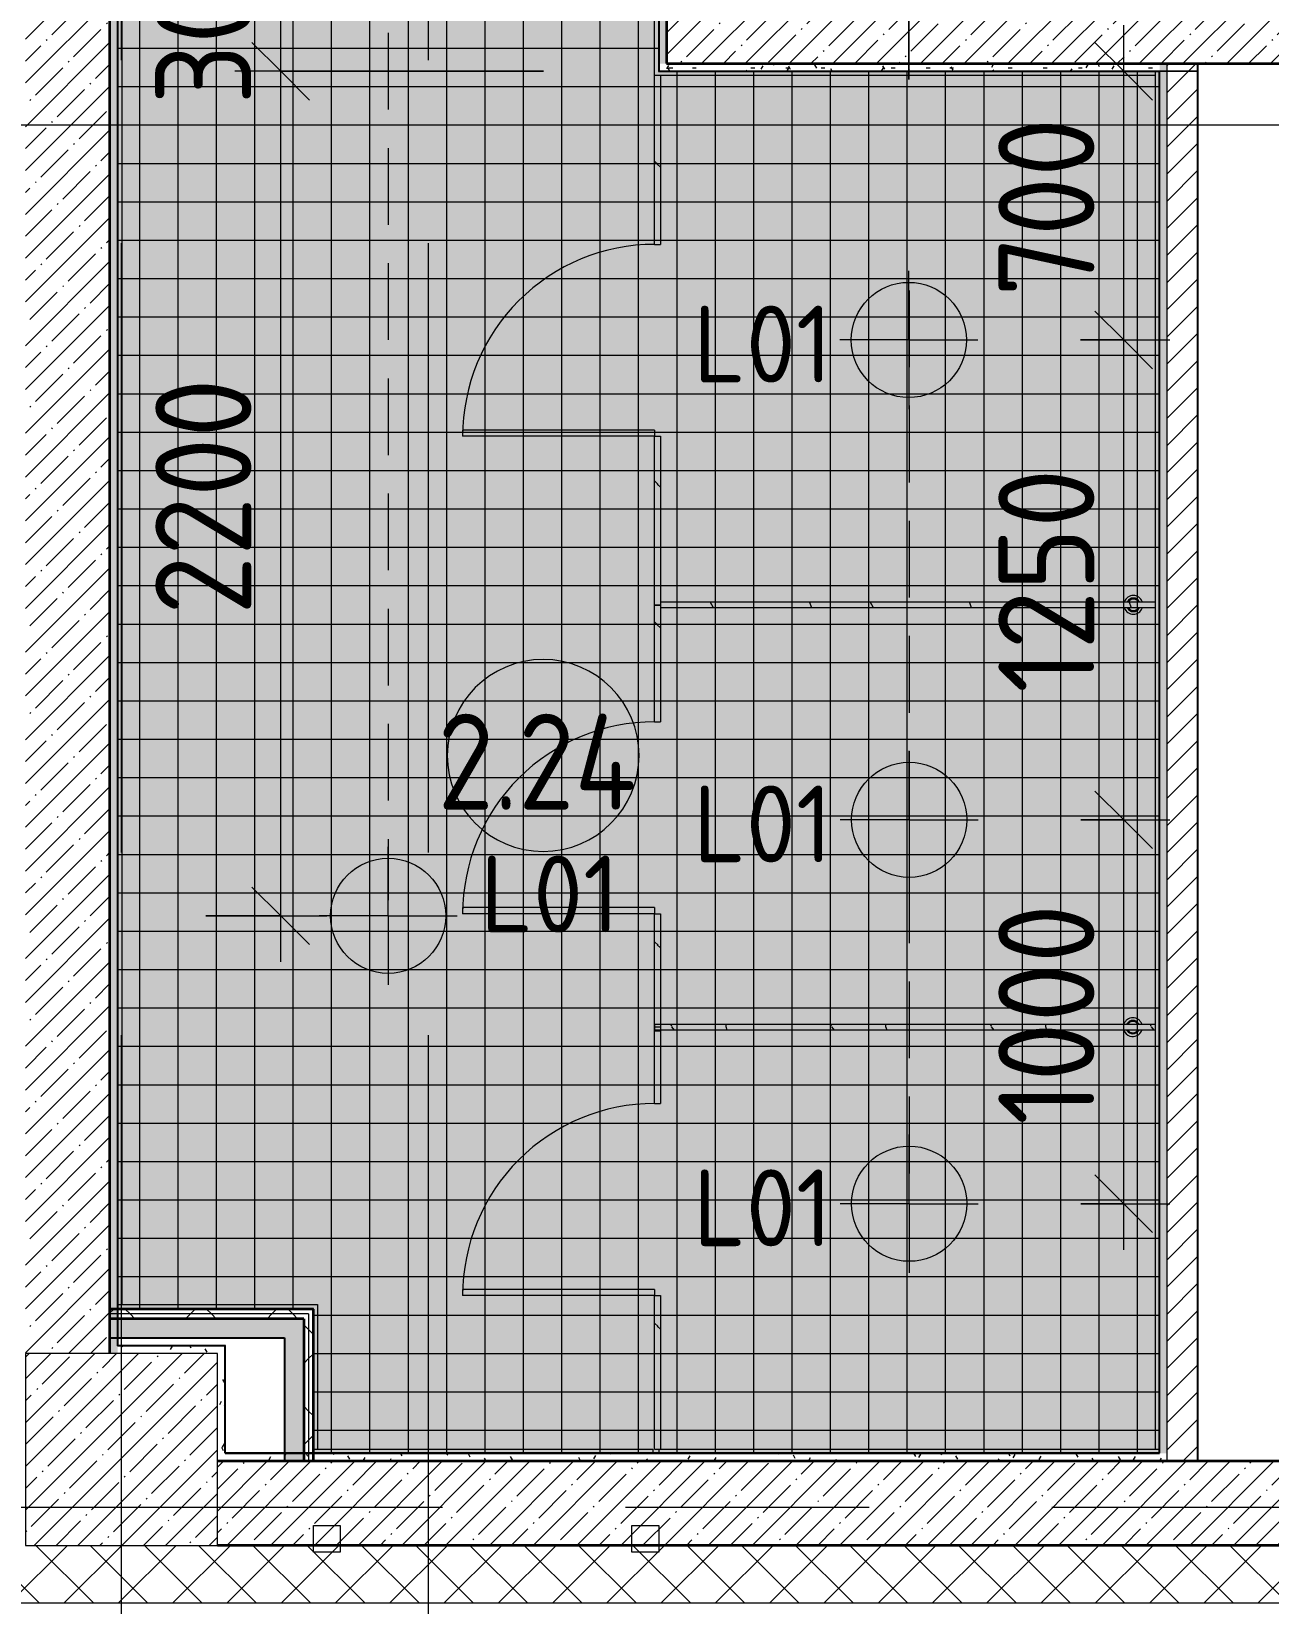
# Model space of a CAD drawing. Header units: millimetres. Extents: x 35098 to 231722, y -8553 to 29000.
# Drawn here: x 65425 to 68649, y -252 to 3844 of the extents above; entities that cross this region are included whole.
import ezdxf

# ---------------------------------------------------------------- set-up
doc = ezdxf.new("R2010")
doc.units = ezdxf.units.MM
doc.linetypes.add('ADSK_Штрих_ш2 п1', pattern=[300, 200, -100])
doc.linetypes.add('Осевая', pattern=[3175, 635, -476.25, 1587.5, -476.25])
for name, color, linetype, lineweight in [('A-ANNO-DIMS', 7, 'Continuous', 9), ('A-ANNO-DIMS-100', 7, 'Continuous', 9), ('A-AREA-IDEN', 7, 'Continuous', 9), ('A-CLNG-PATT', 7, 'Continuous', 9), ('A-DETL-1', 7, 'ADSK_Штрих_ш2 п1', 9), ('A-DOOR', 7, 'Continuous', 9), ('A-GENM', 7, 'Continuous', 9), ('A-GLAZ', 7, 'Continuous', 9), ('A-GLAZ-1', 7, 'Continuous', 13), ('A-WALL', 7, 'Continuous', 9), ('E-LITE-EQPM-IDEN', 7, 'Continuous', 9), ('I-WALL', 7, 'Continuous', 9), ('S-COLS', 7, 'Continuous', 9), ('Оси', 7, 'Continuous', 9), ('Оси-2', 7, 'Осевая', 9)]:
    doc.layers.add(name, color=color, linetype=linetype, lineweight=lineweight)
for name, color, linetype, lineweight, true_color in [('A-ANNO-NOTE', 1, 'Continuous', 9, 0xff0000), ('A-WALL-1', 7, 'Continuous', 25, 0x3c3c3c), ('A-WALL-3', 7, 'Continuous', 35, 0x3c3c3c), ('A-WALL-FNSH-2', 7, 'Continuous', 13, 0x3c3c3c)]:
    doc.layers.add(name, color=color, linetype=linetype, lineweight=lineweight, true_color=true_color)
doc.layers.add('A-CLNG-PATT-1', color=7, linetype='Continuous', lineweight=9, transparency=1)
doc.styles.add('GOST Common', font='GOST_Common.ttf', dxfattribs={"height": 200})
doc.styles.add('GOST Common_1', font='GOST_Common.ttf', dxfattribs={"width": 0.9, "height": 250})
doc.styles.add('ISOCPEUR', font='isocpeur.ttf', dxfattribs={"width": 0.9, "height": 250})
doc.dimstyles.new('ISO-2_5_0_9К_БОЛЬШОЙ', dxfattribs={"dimscale": 304.8, "dimtxt": 248.995294, "dimasz": 0.492126, "dimexe": 0.393701, "dimexo": 0.984252, "dimgap": 0, "dimtad": 1, "dimdec": 0, "dimrnd": 10, "dimzin": 0, "dimdsep": 46, "dimtxsty": 'ISOCPEUR', "dimblk1": 'OBLIQUE', "dimblk2": 'OBLIQUE', "dimsah": 1, "dimcen": 0.09, "dimdle": 0.393701, "dimazin": 0, "dimtfac": 1, "dimtdec": 4, "dimtix": 1, "dimtmove": 0, "dimatfit": 3, "dimfxl": 1, "dimtvp": 1, "dimtolj": 1, "dimtzin": 0, "dimarcsym": 2})
pattern_1 = [(45, (0, 0), (-57.02463, 57.02463), []), (45, (57.025, 0), (-57.02463, 57.02463), [100.806, -20.161, 3.353, -16.808])]
pattern_2 = [(0, (0, 0), (121.92, 30.48), [10.058, -81.382, 10.058, -81.382, -487.68]), (0, (0, 0), (121.92, 30.48), [-182.88, 10.058, -172.822, 10.058, -81.382, -213.36]), (0, (0, 0), (121.92, 30.48), [-457.2, 10.058, -50.902, 10.058, -142.342]), (120, (45.72, 15.24), (-87.356454, 90.345817), [10.058, -81.382, 10.058, -81.382, -487.68]), (120, (45.72, 15.24), (-87.356454, 90.345817), [-182.88, 10.058, -172.822, 10.058, -81.382, -213.36]), (120, (45.72, 15.24), (-87.356454, 90.345817), [-457.2, 10.058, -50.902, 10.058, -142.342]), (240, (60.96, 76.2), (-34.563546, -120.825817), [10.058, -81.382, 10.058, -81.382, -487.68]), (240, (60.96, 76.2), (-34.563546, -120.825817), [-182.88, 10.058, -172.822, 10.058, -81.382, -213.36]), (240, (60.96, 76.2), (-34.563546, -120.825817), [-457.2, 10.058, -50.902, 10.058, -142.342])]
pattern_3 = [(45, (0, 0), (-106.06602, 106.06602), []), (135, (0, 0), (-106.06602, -106.06602), [])]
pattern_4 = [(18.435, (-2539, 66948.71), (832.99954, 416.50086), [158.05, -1159.038]), (49.399, (-2389.06, 66998.69), (2082.486787, 2499.010644), [76.799, -3763.143]), (46.848, (-2339.08, 66640.5), (5830.957739, 6247.5402574), [182.691, -8951.868]), (19.983, (-2214.13, 66773.78), (3332.002656, 1249.49393), [97.5, -4777.508]), (0, (-2539, 66807.1), (416.5, 416.5), [83.3, -333.2]), (28.443, (-2455.7, 66807.1), (-5414.4962996, -2915.5071394), [227.365, -11140.87]), (354.289, (-2255.78, 66915.39), (-3748.496867, 416.5263), [83.716, -4102.058]), (39.806, (-2172.48, 66907.06), (-2082.48651, -1666.01521), [65.059, -3187.91])]
pattern_5 = [(18.435, (-1240, 66948.71), (832.99954, 416.50086), [158.05, -1159.038]), (49.399, (-1090.06, 66998.69), (2082.486787, 2499.010644), [76.799, -3763.143]), (46.848, (-1040.08, 66640.5), (5830.957739, 6247.5402574), [182.691, -8951.868]), (19.983, (-915.13, 66773.78), (3332.002656, 1249.49393), [97.5, -4777.508]), (0, (-1240, 66807.1), (416.5, 416.5), [83.3, -333.2]), (28.443, (-1156.7, 66807.1), (-5414.4962996, -2915.5071394), [227.365, -11140.87]), (354.289, (-956.78, 66915.39), (-3748.496867, 416.5263), [83.716, -4102.058]), (39.806, (-873.48, 66907.06), (-2082.48651, -1666.01521), [65.059, -3187.91])]

# ---------------------------------------------------------------- blocks, each defined once
blk = doc.blocks.new('BSC_Колонна _Прямоугольная - 500х500-V10-План расстановки осветительного оборудования 2 этажа в осях 12-23')
at = {"layer": 'S-COLS'}
h = blk.add_hatch(dxfattribs=at)
h.set_pattern_fill('FP_11', color=256, style=0, pattern_type=2)
h.set_pattern_definition([(45, (-65660, -150), (-57.02463, 57.02463), []), (45, (-65602.975, -150), (-57.02463, 57.02463), [100.806, -20.161, 3.353, -16.808])])
h.paths.add_polyline_path([(-250, -250), (250, -250), (250, 250), (-250, 250), (-250, 184.7)])
for p, q in [((250, 250), (-250, 250)), ((-250, 250), (-250, -250)), ((250, -250), (250, 250)), ((-250, -250), (250, -250))]:
    blk.add_line(p, q, dxfattribs=at)
blk = doc.blocks.new('120_Окно_СКБ_1Ст - 120_Окно_СКБ_1Ст 900х2500_h_-22445987-План расстановки осветительного оборудования 2 этажа в осях 12-23')
at = {"layer": 'A-GLAZ-1'}
for p, q in [((-450, -127), (-450, -57)), ((-450, -57), (-380, -57)), ((-380, -57), (-380, -127)), ((380, -127), (380, -57)), ((380, -57), (450, -57)), ((450, -57), (450, -127)), ((-380, -127), (-450, -127)), ((450, -127), (380, -127))]:
    blk.add_line(p, q, dxfattribs=at)
blk = doc.blocks.new('131_Сантехническая перегородка_Дверь_ поз_4 - СД-1-30830986-План расстановки осветительного оборудования 2 этажа в осях 12-23')
at = {"layer": 'A-DOOR'}
h = blk.add_hatch(dxfattribs=at)
h.set_pattern_fill('FP_56', color=256, style=0, pattern_type=2)
h.set_pattern_definition(pattern_4)
h.paths.add_polyline_path([(750, -8), (1190, -8), (1190, 8), (750, 8), (750, -3)])
at = {"layer": 'A-GENM'}
h = blk.add_hatch(dxfattribs=at)
h.set_pattern_fill('FP_56', color=256, style=0, pattern_type=2)
h.set_pattern_definition(pattern_4)
h.paths.add_polyline_path([(-190, -8), (250, -8), (250, 8), (-190, 8), (-190, -2)])
at = {"layer": 'A-DOOR'}
for p, q in [((266, 508), (250, 508)), ((250, 8), (250, 508)), ((266, 8), (266, 508)), ((266, 8), (250, 8))]:
    blk.add_line(p, q, dxfattribs=at)
blk.add_arc((250, 8), 500, 360, 90, dxfattribs=at)
at = {"layer": 'A-GENM'}
for p, q in [((-190, 8), (250, 8)), ((-190, 8), (-190, -8)), ((250, 8), (250, -8)), ((750, 8), (1190, 8)), ((750, 8), (750, -8)), ((250, -8), (-190, -8)), ((1190, -8), (750, -8))]:
    blk.add_line(p, q, dxfattribs=at)
blk = doc.blocks.new('131_Сантехническая перегородка_Дверь - СД-1-30819167-План расстановки осветительного оборудования 2 этажа в осях 12-23')
at = {"layer": 'A-DOOR'}
h = blk.add_hatch(dxfattribs=at)
h.set_pattern_fill('FP_58', color=256, style=0, pattern_type=2)
h.set_pattern_definition(pattern_5)
h.paths.add_polyline_path([(805.2, -8), (1110.4, -8), (1110.4, 8), (805.2, 8), (805.2, -2)])
at = {"layer": 'A-GENM'}
h = blk.add_hatch(dxfattribs=at)
h.set_pattern_fill('FP_58', color=256, style=0, pattern_type=2)
h.set_pattern_definition(pattern_5)
h.paths.add_polyline_path([(0, -8), (305.2, -8), (305.2, 8), (0, 8), (0, -2)])
at = {"layer": 'A-DOOR'}
for p, q in [((321.2, 508), (305.2, 508)), ((305.2, 8), (305.2, 508)), ((321.2, 8), (321.2, 508)), ((321.2, 8), (305.2, 8))]:
    blk.add_line(p, q, dxfattribs=at)
blk.add_arc((305.2, 8), 500, 360, 90, dxfattribs=at)
at = {"layer": 'A-GENM'}
for p, q in [((0, 8), (305.2, 8)), ((0, 8), (0, -8)), ((305.2, 8), (305.2, -8)), ((805.2, 8), (1110.4, 8)), ((805.2, 8), (805.2, -8)), ((1110.4, 8), (1110.4, -8)), ((305.2, -8), (0, -8)), ((1110.4, -8), (805.2, -8))]:
    blk.add_line(p, q, dxfattribs=at)
blk = doc.blocks.new('131_Сантехническая перегородка_Дверь_сдвиг_ - СД-1-30823593-План расстановки осветительного оборудования 2 этажа в осях 12-23')
at = {"layer": 'A-GENM'}
h = blk.add_hatch(dxfattribs=at)
h.set_pattern_fill('FP_59', color=256, style=0, pattern_type=2)
h.set_pattern_definition([(18.435, (-151, 66948.71), (832.99954, 416.50086), [158.05, -1159.038]), (49.399, (-1.06, 66998.69), (2082.486787, 2499.010644), [76.799, -3763.143]), (46.848, (48.92, 66640.5), (5830.957739, 6247.5402574), [182.691, -8951.868]), (19.983, (173.87, 66773.78), (3332.002656, 1249.49393), [97.5, -4777.508]), (0, (-151, 66807.1), (416.5, 416.5), [83.3, -333.2]), (28.443, (-67.7, 66807.1), (-5414.4962996, -2915.5071394), [227.365, -11140.87]), (354.289, (132.22, 66915.39), (-3748.496867, 416.5263), [83.716, -4102.058]), (39.806, (215.52, 66907.06), (-2082.48651, -1666.01521), [65.059, -3187.91])])
h.paths.add_polyline_path([(0, -8), (400, -8), (400, 8), (0, 8), (0, -3)])
at = {"layer": 'A-DOOR'}
for p, q in [((416, 508), (400, 508)), ((400, 8), (400, 508)), ((416, 8), (416, 508)), ((416, 8), (400, 8))]:
    blk.add_line(p, q, dxfattribs=at)
blk.add_arc((400, 8), 500, 360, 90, dxfattribs=at)
at = {"layer": 'A-GENM'}
for p, q in [((0, 8), (400, 8)), ((0, 8), (0, -3)), ((400, 8), (400, -8)), ((900, 8), (1100, 8)), ((900, 8), (900, -8)), ((1100, 8), (1100, -8)), ((400, -8), (0, -8)), ((1100, -8), (900, -8))]:
    blk.add_line(p, q, dxfattribs=at)
blk = doc.blocks.new('131_Сантехническая перегородка - СП-4-30819166-План расстановки осветительного оборудования 2 этажа в осях 12-23')
at = {"layer": 'A-GENM'}
h = blk.add_hatch(dxfattribs=at)
h.set_pattern_fill('FP_63', color=256, style=0, pattern_type=2)
h.set_pattern_definition([(288.435, (68287.04, 2350), (416.50086, -832.99954), [158.051, -1159.038]), (319.399, (68337.02, 2200.06), (2499.010644, -2082.486787), [76.799, -3763.143]), (316.848, (67978.828, 2150.08), (6247.5402574, -5830.957739), [182.691, -8951.868]), (289.983, (68112.108, 2025.13), (1249.49393, -3332.002656), [97.5, -4777.508]), (270, (68145.43, 2350), (416.5, -416.5), [83.3, -333.2]), (298.443, (68145.428, 2266.7), (-2915.5071394, 5414.4962996), [227.365, -11140.87]), (264.289, (68253.72, 2066.78), (416.5263, 3748.496867), [83.716, -4102.058]), (309.806, (68245.39, 1983.48), (-1666.01521, 2082.48651), [65.059, -3187.91])])
h.paths.add_polyline_path([(1330, 8), (41.3, 8), (41.3, -8), (1330, -8)])
for p, q in [((41.3, 8), (1330, 8)), ((1330, 8), (1330, -8)), ((1330, -8), (41.3, -8))]:
    blk.add_line(p, q, dxfattribs=at)
at = {"layer": 'A-GENM', "flags": 128}
for points in [[(111.4, 8), (111, 8.5), (110.7, 9), (110.3, 9.5), (109.9, 9.9), (109.5, 10.4), (109.1, 10.8), (108.6, 11.2), (108.2, 11.6), (107.7, 12), (107.2, 12.3), (106.7, 12.7), (106.2, 13), (105.7, 13.3), (105.2, 13.6), (104.6, 13.8), (104, 14), (103.5, 14.3), (102.9, 14.4), (102.3, 14.6), (101.7, 14.7), (101.1, 14.9), (100.6, 14.9), (100, 15), (99.4, 15.1), (98.7, 15.1), (98.1, 15.1), (97.5, 15), (96.9, 15), (96.3, 14.9), (95.8, 14.8), (95.2, 14.7), (94.6, 14.5), (94, 14.4), (93.4, 14.2), (92.9, 13.9), (92.3, 13.7), (91.8, 13.4), (91.2, 13.2), (90.7, 12.9), (90.2, 12.5), (89.7, 12.2), (89.2, 11.8), (88.8, 11.4), (88.3, 11), (87.9, 10.6), (87.5, 10.2), (87.1, 9.7), (86.7, 9.3), (86.3, 8.8), (86, 8.3), (85.8, 8)], [(85.8, -8), (86.1, -8.5), (86.5, -9), (86.9, -9.5), (87.2, -9.9), (87.6, -10.4), (88.1, -10.8), (88.5, -11.2), (89, -11.6), (89.4, -12), (89.9, -12.3), (90.4, -12.7), (90.9, -13), (91.5, -13.3), (92, -13.6), (92.6, -13.8), (93.1, -14), (93.7, -14.3), (94.3, -14.4), (94.8, -14.6), (95.4, -14.7), (96, -14.9), (96.6, -14.9), (97.2, -15), (97.8, -15.1), (98.4, -15.1), (99, -15.1), (99.6, -15), (100.2, -15), (100.8, -14.9), (101.4, -14.8), (102, -14.7), (102.6, -14.5), (103.2, -14.4), (103.7, -14.2), (104.3, -13.9), (104.8, -13.7), (105.4, -13.4), (105.9, -13.2), (106.4, -12.9), (106.9, -12.5), (107.4, -12.2), (107.9, -11.8), (108.4, -11.4)], [(108.4, -11.4), (108.8, -11), (109.3, -10.6), (109.7, -10.2), (110.1, -9.7), (110.5, -9.3), (110.8, -8.8), (111.2, -8.3), (111.4, -8)]]:
    blk.add_lwpolyline(points, dxfattribs=at)
at = {"layer": 'A-GENM'}
for radius, start, end in [(24.6, 19.9113, 160.0887), (17.6, 28.9731, 151.0269), (15.1, 78.8699, 146.2189), (15.1, 33.7811, 50.6029), (24.6, 199.9113, 340.0887), (17.6, 208.9731, 331.0269), (15.1, 213.7811, 233.004), (15.1, 258.8699, 326.2189)]:
    blk.add_arc((98.6, 0), radius, start, end, dxfattribs=at)
blk = doc.blocks.new('131_Сантехническая перегородка - СП-4-29831414-План расстановки осветительного оборудования 2 этажа в осях 12-23')
at = {"layer": 'A-GENM'}
h = blk.add_hatch(dxfattribs=at)
h.set_pattern_fill('FP_64', color=256, style=0, pattern_type=2)
h.set_pattern_definition([(288.435, (68271.23, 1250), (416.50086, -832.99954), [158.051, -1159.038]), (319.399, (68321.21, 1100.06), (2499.010644, -2082.486787), [76.799, -3763.143]), (316.848, (67963.02, 1050.08), (6247.5402574, -5830.957739), [182.691, -8951.868]), (289.983, (68096.3, 925.13), (1249.49393, -3332.002656), [97.5, -4777.508]), (270, (68129.6, 1250), (416.5, -416.5), [83.3, -333.2]), (298.443, (68129.62, 1166.7), (-2915.5071394, 5414.4962996), [227.365, -11140.87]), (264.289, (68237.91, 966.78), (416.5263, 3748.496867), [83.716, -4102.058]), (309.806, (68229.58, 883.48), (-1666.01521, 2082.48651), [65.059, -3187.91])])
h.paths.add_polyline_path([(1320.5, 8), (25.5, 8), (25.5, -8), (1330, -8), (1330, 8)])
for p, q in [((25.5, 8), (1330, 8)), ((1330, 8), (1330, -8)), ((1330, -8), (25.5, -8)), ((89.9, -13.9), (90.5, -13.7)), ((91.6, -13.2), (92.1, -12.9)), ((92.1, -12.9), (92.6, -12.5)), ((92.6, -12.5), (93.1, -12.2))]:
    blk.add_line(p, q, dxfattribs=at)
at = {"layer": 'A-GENM', "flags": 128}
for points in [[(97, 8), (96.7, 8.5), (96.3, 9), (95.9, 9.5), (95.5, 9.9), (95.1, 10.4), (94.7, 10.8), (94.3, 11.2), (93.8, 11.6), (93.3, 12), (92.9, 12.3), (92.4, 12.7), (91.8, 13), (91.3, 13.3), (90.8, 13.6), (90.2, 13.8), (89.7, 14), (89.1, 14.3), (88.5, 14.4), (88, 14.6), (87.4, 14.7), (86.8, 14.9), (86.2, 14.9), (85.6, 15), (85, 15.1), (84.4, 15.1), (83.8, 15.1), (83.2, 15), (82.6, 15), (82, 14.9), (81.4, 14.8), (80.8, 14.7), (80.2, 14.5), (79.6, 14.4), (79.1, 14.2), (78.5, 13.9), (77.9, 13.7), (77.4, 13.4), (76.9, 13.2), (76.4, 12.9), (75.8, 12.5), (75.3, 12.2), (74.9, 11.8), (74.4, 11.4), (74, 11), (73.5, 10.6), (73.1, 10.2), (72.7, 9.7), (72.3, 9.3), (72, 8.8), (71.6, 8.3), (71.4, 8)], [(71.4, -8), (71.8, -8.5), (72.1, -9), (72.5, -9.5), (72.9, -9.9), (73.3, -10.4), (73.7, -10.8), (74.1, -11.2), (74.6, -11.6), (75.1, -12), (75.6, -12.3), (76.1, -12.7), (76.6, -13), (77.1, -13.3), (77.6, -13.6), (78.2, -13.8), (78.7, -14), (79.3, -14.3), (79.9, -14.4), (80.5, -14.6), (81.1, -14.7), (81.6, -14.9), (82.2, -14.9), (82.8, -15), (83.4, -15.1), (84, -15.1), (84.6, -15.1), (85.2, -15), (85.8, -15), (86.4, -14.9), (87, -14.8)], [(87, -14.8), (87.6, -14.7), (88.2, -14.5), (88.8, -14.4)], [(88.8, -14.4), (89.4, -14.2), (89.9, -13.9)], [(90.5, -13.7), (91, -13.4), (91.6, -13.2)], [(93.1, -12.2), (93.6, -11.8), (94, -11.4)], [(94, -11.4), (94.5, -11), (94.9, -10.6), (95.3, -10.2), (95.7, -9.7), (96.1, -9.3), (96.5, -8.8)], [(96.5, -8.8), (96.8, -8.3), (97, -8)]]:
    blk.add_lwpolyline(points, dxfattribs=at)
at = {"layer": 'A-GENM'}
for radius, start, end in [(24.6, 72, 160.0887), (17.6, 28.9731, 151.0269), (15.1, 78.8699, 146.2189), (24.6, 19.9113, 72), (15.1, 45, 53.124), (15.1, 33.7811, 45), (24.6, 199.9113, 340.0887), (17.6, 208.9731, 331.0269), (15.1, 213.7811, 225), (15.1, 225, 233.124), (15.1, 258.8699, 326.2189)]:
    blk.add_arc((84.2, 0), radius, start, end, dxfattribs=at)
blk = doc.blocks.new('DIMBLOCK89-План расстановки осветительного оборудования 2 этажа в осях 12-23')
at = {"layer": 'A-ANNO-DIMS-100', "lineweight": 20}
for p, q in [((68271.6, 1790), (68196.6, 1865)), ((68271.6, 1790), (68346.6, 1715)), ((68271.6, 790), (68196.6, 865)), ((68271.6, 790), (68346.6, 715))]:
    blk.add_line(p, q, dxfattribs=at)
at = {"layer": 'A-ANNO-DIMS-100'}
for p, q in [((68160, 1790), (68391.6, 1790)), ((68271.6, 1790), (68160, 1790)), ((68271.6, 670), (68271.6, 1790)), ((68160, 790), (68391.6, 790)), ((68271.6, 790), (68160, 790))]:
    blk.add_line(p, q, dxfattribs=at)
at = {"layer": 'A-ANNO-DIMS-100', "color": 0, "insert": (67945, 995.5), "char_height": 250, "width": 706.764, "attachment_point": 1, "rotation": 90, "line_spacing_factor": 1.149209, "style": 'ISOCPEUR'}
blk.add_mtext('1000', dxfattribs=at)
blk = doc.blocks.new('_Oblique')
at = {"color": 0, "linetype": 'ByBlock', "lineweight": -2}
blk.add_line((-0.5, -0.5), (0.5, 0.5), dxfattribs=at)
blk = doc.blocks.new('DIMBLOCK90-План расстановки осветительного оборудования 2 этажа в осях 12-23')
at = {"layer": 'A-ANNO-DIMS-100', "lineweight": 20}
for p, q in [((68271.6, 3040), (68196.6, 3115)), ((68271.6, 3040), (68346.6, 2965)), ((68271.6, 1790), (68196.6, 1865)), ((68271.6, 1790), (68346.6, 1715))]:
    blk.add_line(p, q, dxfattribs=at)
at = {"layer": 'A-ANNO-DIMS-100'}
for p, q in [((68159, 3040), (68391.6, 3040)), ((68271.6, 3040), (68159, 3040)), ((68271.6, 1790), (68271.6, 3040)), ((68160, 1790), (68391.6, 1790)), ((68271.6, 1790), (68160, 1790))]:
    blk.add_line(p, q, dxfattribs=at)
at = {"layer": 'A-ANNO-DIMS-100', "color": 0, "insert": (67945, 2120.5), "char_height": 250, "width": 706.764, "attachment_point": 1, "rotation": 90, "line_spacing_factor": 1.149209, "style": 'ISOCPEUR'}
blk.add_mtext('1250', dxfattribs=at)
blk = doc.blocks.new('DIMBLOCK91-План расстановки осветительного оборудования 2 этажа в осях 12-23')
at = {"layer": 'A-ANNO-DIMS-100'}
for p, q in [((68271.6, 3040), (68271.6, 3860)), ((68465.5, 3740), (68151.6, 3740)), ((68271.6, 3740), (68465.5, 3740)), ((68159, 3040), (68391.6, 3040)), ((68271.6, 3040), (68159, 3040))]:
    blk.add_line(p, q, dxfattribs=at)
at = {"layer": 'A-ANNO-DIMS-100', "lineweight": 20}
for p, q in [((68271.6, 3740), (68196.6, 3815)), ((68271.6, 3740), (68346.6, 3665)), ((68271.6, 3040), (68196.6, 3115)), ((68271.6, 3040), (68346.6, 2965))]:
    blk.add_line(p, q, dxfattribs=at)
at = {"layer": 'A-ANNO-DIMS-100', "color": 0, "insert": (67945, 3153), "char_height": 250, "width": 568.858, "attachment_point": 1, "rotation": 90, "line_spacing_factor": 1.149209, "style": 'ISOCPEUR'}
blk.add_mtext('700', dxfattribs=at)
blk = doc.blocks.new('DIMBLOCK92-План расстановки осветительного оборудования 2 этажа в осях 12-23')
at = {"layer": 'A-ANNO-DIMS-100', "lineweight": 20}
for p, q in [((66075.1, 3740), (66000.1, 3815)), ((66075.1, 3740), (66150.1, 3665)), ((66075.1, 1540), (66000.1, 1615)), ((66075.1, 1540), (66150.1, 1465))]:
    blk.add_line(p, q, dxfattribs=at)
at = {"layer": 'A-ANNO-DIMS-100'}
for p, q in [((66760, 3740), (65955.1, 3740)), ((66075.1, 1420), (66075.1, 3740)), ((66075.1, 3740), (66760, 3740)), ((65879.6, 1540), (66195.1, 1540)), ((66075.1, 1540), (65879.6, 1540))]:
    blk.add_line(p, q, dxfattribs=at)
at = {"layer": 'A-ANNO-DIMS-100', "color": 0, "insert": (65748.5, 2324), "char_height": 250, "width": 758.478, "attachment_point": 1, "rotation": 90, "line_spacing_factor": 1.149209, "style": 'ISOCPEUR'}
blk.add_mtext('2200', dxfattribs=at)
blk = doc.blocks.new('DIMBLOCK93-План расстановки осветительного оборудования 2 этажа в осях 12-23')
at = {"layer": 'A-ANNO-DIMS-100', "lineweight": 20}
for p, q in [((66075.1, 4040), (66000.1, 4115)), ((66075.1, 4040), (66150.1, 3965)), ((66075.1, 3740), (66000.1, 3815)), ((66075.1, 3740), (66150.1, 3665))]:
    blk.add_line(p, q, dxfattribs=at)
at = {"layer": 'A-ANNO-DIMS-100'}
for p, q in [((65879.6, 4040), (66195.1, 4040)), ((66075.1, 4040), (65879.6, 4040)), ((66075.1, 3740), (66075.1, 4040)), ((66760, 3740), (65955.1, 3740)), ((66075.1, 3740), (66760, 3740))]:
    blk.add_line(p, q, dxfattribs=at)
at = {"layer": 'A-ANNO-DIMS-100', "color": 0, "insert": (65748.5, 3653), "char_height": 250, "width": 568.858, "attachment_point": 1, "rotation": 90, "line_spacing_factor": 1.149209, "style": 'ISOCPEUR'}
blk.add_mtext('300', dxfattribs=at)
blk = doc.blocks.new('DIMBLOCK105-План расстановки осветительного оборудования 2 этажа в осях 12-23')
at = {"layer": 'A-ANNO-DIMS-100'}
for p, q in [((67059, 4057.5), (67059, 4371.4)), ((67711.5, 3718.3), (67711.5, 4371.4)), ((66939, 4251.4), (67711.5, 4251.4)), ((67059, 4251.4), (67059, 4057.5)), ((67711.5, 4251.4), (67711.5, 3718.3))]:
    blk.add_line(p, q, dxfattribs=at)
at = {"layer": 'A-ANNO-DIMS-100', "lineweight": 20}
for p, q in [((67059, 4251.4), (67134, 4326.4)), ((67711.5, 4251.4), (67786.5, 4326.4)), ((67059, 4251.4), (66984, 4176.4)), ((67711.5, 4251.4), (67636.5, 4176.4))]:
    blk.add_line(p, q, dxfattribs=at)
at = {"layer": 'A-ANNO-DIMS-100', "color": 0, "insert": (67169.8, 4578), "char_height": 250, "width": 517.144, "attachment_point": 1, "line_spacing_factor": 1.149209, "style": 'ISOCPEUR'}
blk.add_mtext('1/2', dxfattribs=at)
blk = doc.blocks.new('DIMBLOCK106-План расстановки осветительного оборудования 2 этажа в осях 12-23')
at = {"layer": 'A-ANNO-DIMS-100'}
for p, q in [((67711.5, 3718.3), (67711.5, 4371.4)), ((68364, 4039), (68364, 4371.4)), ((67711.5, 4251.4), (68484, 4251.4)), ((67711.5, 4251.4), (67711.5, 3718.3)), ((68364, 4251.4), (68364, 4039))]:
    blk.add_line(p, q, dxfattribs=at)
at = {"layer": 'A-ANNO-DIMS-100', "lineweight": 20}
for p, q in [((67711.5, 4251.4), (67786.5, 4326.4)), ((68364, 4251.4), (68439, 4326.4)), ((67711.5, 4251.4), (67636.5, 4176.4)), ((68364, 4251.4), (68289, 4176.4))]:
    blk.add_line(p, q, dxfattribs=at)
at = {"layer": 'A-ANNO-DIMS-100', "color": 0, "insert": (67822.3, 4578), "char_height": 250, "width": 517.144, "attachment_point": 1, "line_spacing_factor": 1.149209, "style": 'ISOCPEUR'}
blk.add_mtext('1/2', dxfattribs=at)
blk = doc.blocks.new('Марка_Помещения - Номер-25198446-План расстановки осветительного оборудования 2 этажа в осях 12-23')
at = {"layer": 'A-AREA-IDEN'}
for start, end in [(360, 180), (180, 360)]:
    blk.add_arc((0, 0), 2.5, start, end, dxfattribs=at)

msp = doc.modelspace()

# ---------------------------------------------------------------- hatches: boundary and pattern name
at = {"layer": 'A-CLNG-PATT'}
h = msp.add_hatch(dxfattribs=at)
h.set_pattern_fill('FP_49', color=256, style=0, pattern_type=2)
h.set_pattern_definition([(270, (67007.5, 3900), (100, 6e-15), []), (0, (67007.5, 3900), (0, 100), [])])
h.paths.add_polyline_path([(68364, 141), (68364, 3739), (67059, 3739), (67059, 7659), (65931, 7659), (65931, 7379), (65651, 7379), (65651, 515.5), (66160, 515.5), (66160, 141), (67378.4, 141)])
at = {"layer": 'A-CLNG-PATT-1'}
msp.add_hatch(color=256, dxfattribs=at).paths.add_polyline_path([(68364, 141), (68364, 3739), (67059, 3739), (67059, 7659), (65931, 7659), (65931, 7379), (65651, 7379), (65651, 515.5), (66160, 515.5), (66160, 141), (67378.4, 141)])
at = {"layer": 'A-WALL'}
h = msp.add_hatch(dxfattribs=at)
h.set_pattern_fill('FP_20', color=256, style=0, pattern_type=2)
h.set_pattern_definition([(45, (0, 0), (-70.71068, 70.71068), []), (135, (0, 0), (-70.71068, -70.71068), [])])
h.paths.add_polyline_path([(74650.8, -250), (75700, -250), (75700, -100), (38742.7, -100), (38742.7, -250), (73923.6, -250)])
at = {"layer": 'I-WALL'}
h = msp.add_hatch(dxfattribs=at)
h.set_pattern_fill('FP_46', color=256, style=0, pattern_type=2)
h.set_pattern_definition(pattern_2)
h.paths.add_polyline_path([(67060, 3760), (67080, 3760), (67080, 7660), (67060, 7660), (67060, 3809.1)])
h = msp.add_hatch(dxfattribs=at)
h.set_pattern_fill('FP_17', color=256, style=0, pattern_type=2)
h.set_pattern_definition(pattern_1)
h.paths.add_polyline_path([(65410, 400), (65630, 400), (65630, 7400), (65410, 7400), (65410, 1492.8)])
h = msp.add_hatch(dxfattribs=at)
h.set_pattern_fill('FP_46', color=256, style=0, pattern_type=2)
h.set_pattern_definition(pattern_2)
h.paths.add_polyline_path([(65630, 400), (65650, 400), (65650, 7400), (65630, 7400), (65630, 1492.8)])
h = msp.add_hatch(dxfattribs=at)
h.set_pattern_fill('FP_17', color=256, style=0, pattern_type=2)
h.set_pattern_definition(pattern_1)
h.paths.add_polyline_path([(70440, 3760), (70440, 3980), (67080, 3980), (67080, 3760), (70287.3, 3760)])
h = msp.add_hatch(dxfattribs=at)
h.set_pattern_fill('FP_46', color=256, style=0, pattern_type=2)
h.set_pattern_definition(pattern_2)
h.paths.add_polyline_path([(68364, 3740), (68365, 3740), (68365, 3760), (67060, 3760), (67060, 3740), (67378.4, 3740)])
h = msp.add_hatch(dxfattribs=at)
h.set_pattern_fill('FP_46', color=256, style=0, pattern_type=2)
h.set_pattern_definition(pattern_2)
h.paths.add_polyline_path([(68365, 140), (68385, 140), (68385, 3760), (68365, 3760), (68365, 141)])
h = msp.add_hatch(dxfattribs=at)
h.set_pattern_fill('FP_21', color=256, style=0, pattern_type=2)
h.set_pattern_definition([(45, (0, 0), (-35.35534, 35.35534), [])])
h.paths.add_polyline_path([(68465, 120), (68465, 3760), (68385, 3760), (68385, 120)])
h = msp.add_hatch(dxfattribs=at)
h.set_pattern_fill('FP_55', color=256, style=0, pattern_type=2)
h.set_pattern_definition(pattern_3)
h.paths.add_polyline_path([(66147.5, 503), (66160, 503), (66160, 515.5), (65630, 515.5), (65630, 503), (65923.9, 503)])
h = msp.add_hatch(dxfattribs=at)
h.set_pattern_fill('FP_55', color=256, style=0, pattern_type=2)
h.set_pattern_definition(pattern_3)
h.paths.add_polyline_path([(66135, 490.5), (66147.5, 490.5), (66147.5, 503), (65630, 503), (65630, 490.5), (65923.9, 490.5)])
h = msp.add_hatch(dxfattribs=at)
h.set_pattern_fill('FP_55', color=256, style=0, pattern_type=2)
h.set_pattern_definition(pattern_3)
h.paths.add_polyline_path([(66160, 120), (66160, 503), (66147.5, 503), (66147.5, 120)])
for points in [[(66085, 440.5), (66135, 440.5), (66135, 490.5), (65630, 490.5), (65630, 440.5), (65923.9, 440.5)], [(66135, 120), (66135, 440.5), (66085, 440.5), (66085, 120)]]:
    msp.add_hatch(color=256, dxfattribs=at).paths.add_polyline_path(points)
h = msp.add_hatch(dxfattribs=at)
h.set_pattern_fill('FP_55', color=256, style=0, pattern_type=2)
h.set_pattern_definition(pattern_3)
h.paths.add_polyline_path([(66147.5, 120), (66147.5, 490.5), (66135, 490.5), (66135, 120)])
h = msp.add_hatch(dxfattribs=at)
h.set_pattern_fill('FP_46', color=256, style=0, pattern_type=2)
h.set_pattern_definition(pattern_2)
h.paths.add_polyline_path([(65930, 400), (65930, 420), (65650, 420), (65650, 400), (65923.9, 400)])
h = msp.add_hatch(dxfattribs=at)
h.set_pattern_fill('FP_46', color=256, style=0, pattern_type=2)
h.set_pattern_definition(pattern_2)
h.paths.add_polyline_path([(65930, 120), (65930, 400), (65910, 400), (65910, 120), (65923.9, 120)])
h = msp.add_hatch(dxfattribs=at)
h.set_pattern_fill('FP_46', color=256, style=0, pattern_type=2)
h.set_pattern_definition(pattern_2)
h.paths.add_polyline_path([(67378.4, 120), (68385, 120), (68385, 140), (65930, 140), (65930, 120)])
h = msp.add_hatch(dxfattribs=at)
h.set_pattern_fill('FP_17', color=256, style=0, pattern_type=2)
h.set_pattern_definition(pattern_1)
h.paths.add_polyline_path([(71860, -100), (71860, 120), (65910, 120), (65910, -100), (71741.8, -100)])

# ---------------------------------------------------------------- linework, layer by layer
at = {"layer": 'A-ANNO-NOTE'}
for p, q in [((67711.5, 3040), (67711.5, 3220)), ((67711.5, 3040), (67531.5, 3040)), ((67711.5, 3040), (67891.5, 3040)), ((67711.5, 3040), (67711.5, 2860)), ((67712.5, 1790), (67712.5, 1970)), ((67712.5, 1790), (67532.5, 1790)), ((67712.5, 1790), (67892.5, 1790)), ((67712.5, 1790), (67712.5, 1610)), ((66355, 1540), (66355, 1720)), ((66355, 1540), (66175, 1540)), ((66355, 1540), (66535, 1540)), ((66355, 1540), (66355, 1360)), ((67712.5, 790), (67712.5, 970)), ((67712.5, 790), (67532.5, 790)), ((67712.5, 790), (67892.5, 790)), ((67712.5, 790), (67712.5, 610))]:
    msp.add_line(p, q, dxfattribs=at)
for centre in [(67711.5, 3040), (67712.5, 1790), (66355, 1540), (67712.5, 790)]:
    msp.add_circle(centre, 150, dxfattribs=at)
at = {"layer": 'A-DETL-1'}
for p, q in [((66355, 6540), (66355, 1580.4)), ((67712.5, 3168.9), (67712.5, 784.1))]:
    msp.add_line(p, q, dxfattribs=at)
at = {"layer": 'A-WALL'}
for p, q in [((68385, 120), (68385, 3760)), ((66147.5, 503), (65630, 503)), ((66147.5, 503), (66147.5, 120)), ((38742.7, -250), (75850, -250))]:
    msp.add_line(p, q, dxfattribs=at)
at = {"layer": 'A-WALL-1'}
for p, q in [((67060, 7660), (67060, 3740)), ((65650, 7380), (65650, 420)), ((67060, 3740), (68365, 3740)), ((68365, 140), (68365, 3740)), ((68465, 120), (68465, 3760)), ((65630, 440.5), (66085, 440.5)), ((65930, 420), (65650, 420)), ((65930, 140), (65930, 420)), ((66085, 440.5), (66085, 120)), ((65930, 140), (68365, 140))]:
    msp.add_line(p, q, dxfattribs=at)
at = {"layer": 'A-WALL-3'}
for p, q in [((65630, 400), (65630, 7400)), ((67080, 3980), (67080, 3760)), ((67080, 3760), (70440, 3760)), ((66160, 515.5), (65630, 515.5)), ((66160, 120), (66160, 515.5)), ((66135, 490.5), (65630, 490.5)), ((66135, 490.5), (66135, 120)), ((65910, 120), (71860, 120)), ((75700, -100), (65910, -100))]:
    msp.add_line(p, q, dxfattribs=at)
at = {"layer": 'A-WALL-FNSH-2'}
for p, q in [((67059, 7659), (67059, 3739)), ((65651, 7379), (65651, 420)), ((67059, 3739), (68364, 3739)), ((68364, 3739), (68364, 141)), ((66160, 515.5), (66160, 151)), ((66161, 515.5), (66160, 515.5)), ((66161, 151), (66161, 515.5)), ((65931, 421), (65651, 421)), ((65931, 141), (65931, 421)), ((68364, 141), (65931, 141)), ((66160, 151), (66161, 151))]:
    msp.add_line(p, q, dxfattribs=at)
at = {"layer": 'I-WALL'}
for p, q in [((67049, 3729), (67049, 7649)), ((65661, 7369), (65661, 527.5)), ((68354, 3729), (67049, 3729)), ((68354, 151), (68354, 3739)), ((65651, 527.5), (66171, 527.5)), ((66160, 516.5), (65651.4, 516.5)), ((65661, 516.5), (65661, 515.5)), ((66160, 515.5), (66160, 516.5)), ((66171, 527.5), (66171, 151)), ((66160, 151), (67045, 151)), ((67045, 151), (67045, 141)), ((67060, 151), (68364, 151)), ((67060, 151), (67060, 141))]:
    msp.add_line(p, q, dxfattribs=at)
at = {"layer": 'Оси'}
for p, q in [((65660, -1906.3), (65660, 593.7)), ((66460, -1906.3), (66460, 593.7))]:
    msp.add_line(p, q, dxfattribs=at)
at = {"layer": 'Оси-2'}
for p, q in [((65660, 593.7), (65660, 24898.1)), ((66460, 593.7), (66460, 24898.1)), ((38398.2, 3600), (82450, 3600)), ((38398.2, 0), (82450, 0))]:
    msp.add_line(p, q, dxfattribs=at)

# ---------------------------------------------------------------- block references
at = {"layer": 'A-AREA-IDEN', "xscale": 99.99999999999993, "yscale": 99.99999999999993, "zscale": 99.99999999999993}
msp.add_blockref('Марка_Помещения - Номер-25198446-План расстановки осветительного оборудования 2 этажа в осях 12-23', (66758.8, 1957.7), dxfattribs=at)
at = {"layer": 'A-GENM'}
for name, p, rotation in [('131_Сантехническая перегородка_Дверь_ поз_4 - СД-1-30830986-План расстановки осветительного оборудования 2 этажа в осях 12-23', (67057, 2539), 89.99999999997657), ('131_Сантехническая перегородка_Дверь - СД-1-30819167-План расстановки осветительного оборудования 2 этажа в осях 12-23', (67057, 1240), 89.99999999997657), ('131_Сантехническая перегородка - СП-4-30819166-План расстановки осветительного оборудования 2 этажа в осях 12-23', (68395.3, 2350), 180), ('131_Сантехническая перегородка - СП-4-29831414-План расстановки осветительного оборудования 2 этажа в осях 12-23', (68379.5, 1250), 180), ('131_Сантехническая перегородка_Дверь_сдвиг_ - СД-1-30823593-План расстановки осветительного оборудования 2 этажа в осях 12-23', (67057, 151), 89.99999999997657)]:
    msp.add_blockref(name, p, dxfattribs=dict(at, rotation=rotation))
at = {"layer": 'A-GLAZ', "rotation": 180}
msp.add_blockref('120_Окно_СКБ_1Ст - 120_Окно_СКБ_1Ст 900х2500_h_-22445987-План расстановки осветительного оборудования 2 этажа в осях 12-23', (66610, -175), dxfattribs=at)
at = {"layer": 'S-COLS'}
msp.add_blockref('BSC_Колонна _Прямоугольная - 500х500-V10-План расстановки осветительного оборудования 2 этажа в осях 12-23', (65660, 150), dxfattribs=at)

# ---------------------------------------------------------------- texts
at = {"layer": 'A-AREA-IDEN', "insert": (66484, 2066.2), "char_height": 250, "width": 685.443, "attachment_point": 1, "style": 'GOST Common_1'}
msp.add_mtext('2.24', dxfattribs=at)
at = {"layer": 'E-LITE-EQPM-IDEN', "char_height": 200, "width": 472.996, "attachment_point": 1, "style": 'GOST Common'}
for insert in [(67149.4, 3129.3), (67149.4, 1879.3), (66594.8, 1696.7), (67149.4, 879.3)]:
    msp.add_mtext('L01', dxfattribs=dict(at, insert=insert))

# ---------------------------------------------------------------- dimensions: what is measured, and where the dimension line sits
at = {"layer": 'A-ANNO-DIMS'}
for base, p1, p2, override, picture, middle in [((67711.5, 4251.4), (67059, 4357.5), (67711.5, 3418.3), {"dimpost": '<>', "dimfxl": 1143.582639}, 'DIMBLOCK105-План расстановки осветительного оборудования 2 этажа в осях 12-23', (67385.2, 4376.4)), ((68364, 4251.4), (67711.5, 3418.3), (68364, 3739), {"dimpost": '<>', "dimfxl": 727.052821}, 'DIMBLOCK106-План расстановки осветительного оборудования 2 этажа в осях 12-23', (68037.7, 4376.4))]:
    dim = msp.add_linear_dim(base=base, p1=p1, p2=p2, text='1/2', dimstyle='ISO-2_5_0_9К_БОЛЬШОЙ', override=override, dxfattribs=at)
    dim.commit()
    dim.dimension.update_dxf_attribs({"geometry": picture, "text_midpoint": middle})
for base, p1, p2, override, picture, middle in [((66075.1, 4040), (67060, 3740), (66179.6, 4040), {"dimpost": '<>', "dimfxl": 930.092748}, 'DIMBLOCK93-План расстановки осветительного оборудования 2 этажа в осях 12-23', (65950.1, 3890)), ((68271.6, 3740), (67859, 3040), (68165.5, 3740), {"dimpost": '<>', "dimfxl": 764.17593}, 'DIMBLOCK91-План расстановки осветительного оборудования 2 этажа в осях 12-23', (68146.6, 3390)), ((66075.1, 3740), (66179.6, 1540), (67060, 3740), {"dimpost": '<>', "dimfxl": 2369.614426}, 'DIMBLOCK92-План расстановки осветительного оборудования 2 этажа в осях 12-23', (65950.1, 2640)), ((68271.6, 3040), (67860, 1790), (67859, 3040), {"dimpost": '<>', "dimfxl": 1250.0004}, 'DIMBLOCK90-План расстановки осветительного оборудования 2 этажа в осях 12-23', (68146.6, 2415)), ((68271.6, 1790), (67860, 790), (67860, 1790), {"dimpost": '<>', "dimfxl": 1000}, 'DIMBLOCK89-План расстановки осветительного оборудования 2 этажа в осях 12-23', (68146.6, 1290))]:
    dim = msp.add_linear_dim(base=base, p1=p1, p2=p2, angle=90, dimstyle='ISO-2_5_0_9К_БОЛЬШОЙ', override=override, dxfattribs=at)
    dim.commit()
    dim.dimension.update_dxf_attribs({"geometry": picture, "text_midpoint": middle})

doc.saveas('drawing.dxf')
